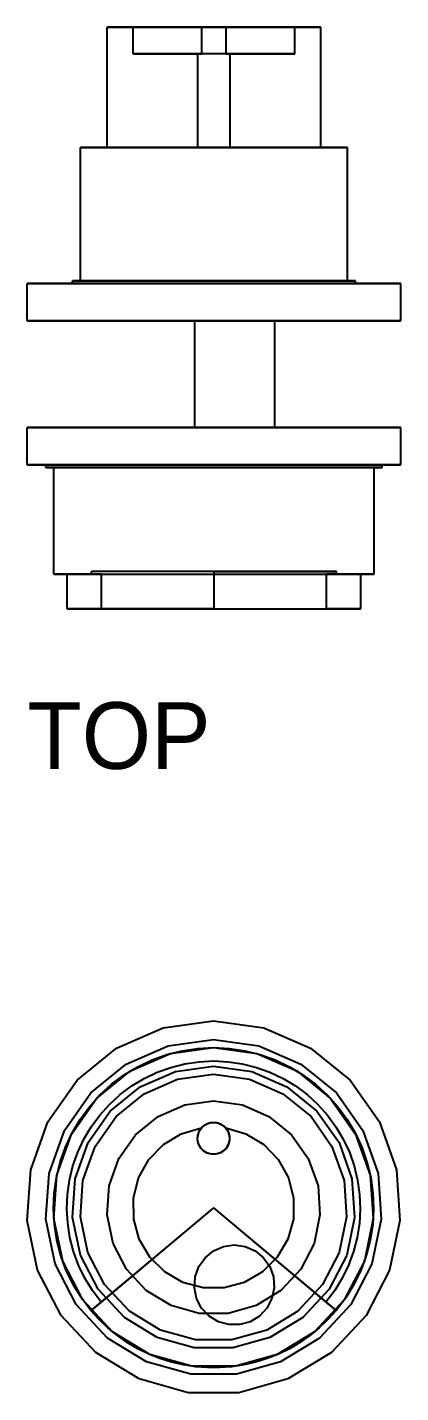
# Model space of a CAD drawing. Header units: millimetres. Extents: x 0 to 281, y -45 to 51.
# Drawn here: x 0 to 14, y 0 to 51.2 of the extents above; entities that cross this region are included whole.
import ezdxf

# ---------------------------------------------------------------- set-up
doc = ezdxf.new("R2010")
doc.units = ezdxf.units.MM
for name, color, linetype in [('FRONT_HIDDEN', 8, 'CONTINUOUS'), ('FRONT_VISIBLE', 7, 'Continuous'), ('TOP_HIDDEN', 8, 'CONTINUOUS'), ('TOP_VISIBLE', 7, 'Continuous')]:
    doc.layers.add(name, color=color, linetype=linetype)

msp = doc.modelspace()

# ---------------------------------------------------------------- linework, layer by layer
at = {"layer": 'FRONT_HIDDEN'}
for points in [[(6.984, 13.935), (8.872, 13.675), (10.621, 12.916), (12.1, 11.713), (13.199, 10.155), (13.837, 8.359), (13.967, 6.457), (13.58, 4.591), (12.702, 2.898), (11.401, 1.505), (9.772, 0.514), (7.937, 0), (6.031, 0), (4.195, 0.514), (2.566, 1.505), (1.265, 2.898), (0.388, 4.591), (0, 6.457), (0.13, 8.359), (0.768, 10.155), (1.868, 11.713), (3.347, 12.916), (5.095, 13.675), (6.984, 13.935)], [(6.984, 13.935), (8.872, 13.675), (10.621, 12.916), (12.1, 11.713), (13.199, 10.155), (13.837, 8.359), (13.967, 6.457), (13.58, 4.591), (12.702, 2.898), (11.401, 1.505), (9.772, 0.514), (7.937, 0), (6.031, 0), (4.195, 0.514), (2.566, 1.505), (1.265, 2.898), (0.388, 4.591), (0, 6.457), (0.13, 8.359), (0.768, 10.155), (1.868, 11.713), (3.347, 12.916), (5.095, 13.675), (6.984, 13.935)], [(6.984, 13.935), (8.872, 13.675), (10.621, 12.916), (12.1, 11.713), (13.199, 10.155), (13.837, 8.359), (13.967, 6.457), (13.58, 4.591), (12.702, 2.898), (11.401, 1.505), (9.772, 0.514), (7.937, 0), (6.031, 0), (4.195, 0.514), (2.566, 1.505), (1.265, 2.898), (0.388, 4.591), (0, 6.457), (0.13, 8.359), (0.768, 10.155), (1.868, 11.713), (3.347, 12.916), (5.095, 13.675), (6.984, 13.935)], [(6.984, 13.235), (8.683, 13.001), (10.257, 12.318), (11.588, 11.235), (12.577, 9.833), (13.152, 8.217), (13.269, 6.505), (12.92, 4.825), (12.131, 3.302), (10.96, 2.048), (9.494, 1.156), (7.842, 0.693), (6.126, 0.693), (4.474, 1.156), (3.008, 2.048), (1.837, 3.302), (1.047, 4.825), (0.698, 6.505), (0.815, 8.217), (1.39, 9.833), (2.379, 11.235), (3.71, 12.318), (5.284, 13.001), (6.984, 13.235)], [(6.984, 12.935), (8.602, 12.712), (10.101, 12.061), (11.369, 11.03), (12.311, 9.695), (12.858, 8.156), (12.97, 6.525), (12.637, 4.926), (11.886, 3.475), (10.77, 2.281), (9.374, 1.432), (7.801, 0.991), (6.167, 0.991), (4.593, 1.432), (3.197, 2.281), (2.082, 3.475), (1.33, 4.926), (0.998, 6.525), (1.109, 8.156), (1.656, 9.695), (2.599, 11.03), (3.866, 12.061), (5.365, 12.712), (6.984, 12.935)], [(2.77, 3.399), (2.443, 3.832), (2.159, 4.294), (1.923, 4.782), (1.735, 5.291), (1.599, 5.816), (1.515, 6.352), (1.484, 6.893), (1.506, 7.435), (1.582, 7.972), (1.711, 8.499), (1.89, 9.011), (2.12, 9.502), (2.396, 9.969), (2.717, 10.406), (3.08, 10.809), (3.48, 11.175), (3.915, 11.499), (4.38, 11.779), (4.869, 12.012), (5.38, 12.196), (5.906, 12.328), (6.442, 12.408), (6.984, 12.435)], [(6.984, 12.435), (7.525, 12.408), (8.062, 12.328), (8.588, 12.196), (9.098, 12.012), (9.588, 11.779), (10.052, 11.499), (10.487, 11.175), (10.887, 10.809), (11.25, 10.406), (11.571, 9.969), (11.848, 9.502), (12.077, 9.011), (12.257, 8.499), (12.385, 7.972), (12.461, 7.435), (12.484, 6.893), (12.453, 6.352), (12.369, 5.816), (12.232, 5.291), (12.045, 4.782), (11.808, 4.294), (11.525, 3.832), (11.197, 3.399)], [(6.984, 12.235), (8.414, 12.038), (9.737, 11.463), (10.857, 10.552), (11.689, 9.373), (12.173, 8.013), (12.271, 6.573), (11.978, 5.16), (11.314, 3.878), (10.328, 2.824), (9.095, 2.074), (7.705, 1.684), (6.262, 1.684), (4.872, 2.074), (3.639, 2.824), (2.654, 3.878), (1.99, 5.16), (1.696, 6.573), (1.795, 8.013), (2.278, 9.373), (3.11, 10.552), (4.23, 11.463), (5.554, 12.038), (6.984, 12.235)], [(6.984, 12.235), (8.414, 12.038), (9.737, 11.463), (10.857, 10.552), (11.689, 9.373), (12.173, 8.013), (12.271, 6.573), (11.978, 5.16), (11.314, 3.878), (10.328, 2.824), (9.095, 2.074), (7.705, 1.684), (6.262, 1.684), (4.872, 2.074), (3.639, 2.824), (2.654, 3.878), (1.99, 5.16), (1.696, 6.573), (1.795, 8.013), (2.278, 9.373), (3.11, 10.552), (4.23, 11.463), (5.554, 12.038), (6.984, 12.235)], [(6.984, 11.935), (8.333, 11.749), (9.582, 11.207), (10.638, 10.348), (11.423, 9.235), (11.879, 7.952), (11.972, 6.594), (11.695, 5.26), (11.069, 4.051), (10.139, 3.056), (8.976, 2.349), (7.665, 1.981), (6.303, 1.981), (4.992, 2.349), (3.828, 3.056), (2.899, 4.051), (2.272, 5.26), (1.995, 6.594), (2.088, 7.952), (2.544, 9.235), (3.33, 10.348), (4.386, 11.207), (5.635, 11.749), (6.984, 11.935)], [(6.984, 11.935), (8.333, 11.749), (9.582, 11.207), (10.638, 10.348), (11.423, 9.235), (11.879, 7.952), (11.972, 6.594), (11.695, 5.26), (11.069, 4.051), (10.139, 3.056), (8.976, 2.349), (7.665, 1.981), (6.303, 1.981), (4.992, 2.349), (3.828, 3.056), (2.899, 4.051), (2.272, 5.26), (1.995, 6.594), (2.088, 7.952), (2.544, 9.235), (3.33, 10.348), (4.386, 11.207), (5.635, 11.749), (6.984, 11.935)], [(6.984, 10.935), (8.063, 10.786), (9.062, 10.352), (9.907, 9.665), (10.535, 8.775), (10.9, 7.749), (10.974, 6.662), (10.753, 5.595), (10.252, 4.628), (9.508, 3.832), (8.577, 3.266), (7.528, 2.972), (6.439, 2.972), (5.39, 3.266), (4.459, 3.832), (3.716, 4.628), (3.215, 5.595), (2.993, 6.662), (3.067, 7.749), (3.432, 8.775), (4.06, 9.665), (4.905, 10.352), (5.904, 10.786), (6.984, 10.935)], [(6.984, 10.935), (8.063, 10.786), (9.062, 10.352), (9.907, 9.665), (10.535, 8.775), (10.9, 7.749), (10.974, 6.662), (10.753, 5.595), (10.252, 4.628), (9.508, 3.832), (8.577, 3.266), (7.528, 2.972), (6.439, 2.972), (5.39, 3.266), (4.459, 3.832), (3.716, 4.628), (3.215, 5.595), (2.993, 6.662), (3.067, 7.749), (3.432, 8.775), (4.06, 9.665), (4.905, 10.352), (5.904, 10.786), (6.984, 10.935)], [(7.439, 9.925), (8.193, 9.708), (8.865, 9.304), (9.411, 8.74), (9.793, 8.055), (9.987, 7.295), (9.979, 6.511), (9.769, 5.755), (9.372, 5.079), (8.815, 4.527), (8.134, 4.137), (7.376, 3.935), (6.591, 3.935), (5.833, 4.137), (5.153, 4.527), (4.595, 5.079), (4.198, 5.755), (3.989, 6.511), (3.98, 7.295), (4.174, 8.055), (4.556, 8.74), (5.102, 9.304), (5.775, 9.708), (6.528, 9.925)], [(7.439, 9.925), (8.193, 9.708), (8.865, 9.304), (9.411, 8.74), (9.793, 8.055), (9.987, 7.295), (9.979, 6.511), (9.769, 5.755), (9.372, 5.079), (8.815, 4.527), (8.134, 4.137), (7.376, 3.935), (6.591, 3.935), (5.833, 4.137), (5.153, 4.527), (4.595, 5.079), (4.198, 5.755), (3.989, 6.511), (3.98, 7.295), (4.174, 8.055), (4.556, 8.74), (5.102, 9.304), (5.775, 9.708), (6.528, 9.925)], [(6.984, 10.135), (7.146, 10.113), (7.295, 10.047), (7.422, 9.944), (7.516, 9.811), (7.571, 9.657), (7.582, 9.494), (7.549, 9.334), (7.474, 9.189), (7.362, 9.069), (7.223, 8.984), (7.065, 8.94), (6.902, 8.94), (6.745, 8.984), (6.605, 9.069), (6.493, 9.189), (6.418, 9.334), (6.385, 9.494), (6.396, 9.657), (6.451, 9.811), (6.545, 9.944), (6.672, 10.047), (6.822, 10.113), (6.984, 10.135)], [(7.439, 9.925), (7.507, 9.828), (7.555, 9.719), (7.58, 9.603), (7.582, 9.484), (7.56, 9.368), (7.516, 9.257), (7.451, 9.158), (7.367, 9.073), (7.269, 9.007), (7.159, 8.961), (7.043, 8.938), (6.924, 8.938), (6.808, 8.961), (6.698, 9.007), (6.6, 9.073), (6.517, 9.158), (6.452, 9.257), (6.407, 9.368), (6.386, 9.484), (6.388, 9.603), (6.413, 9.719), (6.46, 9.828), (6.528, 9.925)], [(6.528, 9.925), (6.543, 9.942), (6.559, 9.958), (6.575, 9.974), (6.592, 9.989), (6.609, 10.003), (6.627, 10.017), (6.645, 10.03), (6.664, 10.042), (6.683, 10.054), (6.703, 10.065), (6.723, 10.075), (6.743, 10.085), (6.764, 10.093), (6.785, 10.101), (6.806, 10.108), (6.828, 10.114), (6.85, 10.12), (6.872, 10.124), (6.894, 10.128), (6.916, 10.131), (6.939, 10.133), (6.961, 10.134), (6.984, 10.135)], [(6.984, 10.135), (7.006, 10.134), (7.029, 10.133), (7.051, 10.131), (7.073, 10.128), (7.095, 10.124), (7.117, 10.12), (7.139, 10.114), (7.161, 10.108), (7.182, 10.101), (7.203, 10.093), (7.224, 10.085), (7.245, 10.075), (7.265, 10.065), (7.284, 10.054), (7.304, 10.042), (7.322, 10.03), (7.341, 10.017), (7.358, 10.003), (7.376, 9.989), (7.393, 9.974), (7.409, 9.958), (7.424, 9.942), (7.439, 9.925)], [(6.984, 6.935), (2.387, 3.078)], [(6.984, 6.935), (11.58, 3.078)], [(7.76, 5.537), (8.165, 5.481), (8.54, 5.319), (8.856, 5.061), (9.092, 4.727), (9.229, 4.342), (9.257, 3.935), (9.174, 3.535), (8.986, 3.172), (8.707, 2.873), (8.358, 2.661), (7.964, 2.551), (7.556, 2.551), (7.163, 2.661), (6.814, 2.873), (6.535, 3.172), (6.347, 3.535), (6.264, 3.935), (6.292, 4.342), (6.428, 4.727), (6.664, 5.061), (6.981, 5.319), (7.355, 5.481), (7.76, 5.537)], [(7.76, 5.537), (8.165, 5.481), (8.54, 5.319), (8.856, 5.061), (9.092, 4.727), (9.229, 4.342), (9.257, 3.935), (9.174, 3.535), (8.986, 3.172), (8.707, 2.873), (8.358, 2.661), (7.964, 2.551), (7.556, 2.551), (7.163, 2.661), (6.814, 2.873), (6.535, 3.172), (6.347, 3.535), (6.264, 3.935), (6.292, 4.342), (6.428, 4.727), (6.664, 5.061), (6.981, 5.319), (7.355, 5.481), (7.76, 5.537)]]:
    msp.add_lwpolyline(points, dxfattribs=at)
at = {"layer": 'FRONT_VISIBLE'}
for points in [[(6.984, 13.935), (8.872, 13.675), (10.621, 12.916), (12.1, 11.713), (13.199, 10.155), (13.837, 8.359), (13.967, 6.457), (13.58, 4.591), (12.702, 2.898), (11.401, 1.505), (9.772, 0.514), (7.937, 0), (6.031, 0), (4.195, 0.514), (2.566, 1.505), (1.265, 2.898), (0.388, 4.591), (0, 6.457), (0.13, 8.359), (0.768, 10.155), (1.868, 11.713), (3.347, 12.916), (5.095, 13.675), (6.984, 13.935)], [(6.984, 13.235), (8.683, 13.001), (10.257, 12.318), (11.588, 11.235), (12.577, 9.833), (13.152, 8.217), (13.269, 6.505), (12.92, 4.825), (12.131, 3.302), (10.96, 2.048), (9.494, 1.156), (7.842, 0.693), (6.126, 0.693), (4.474, 1.156), (3.008, 2.048), (1.837, 3.302), (1.047, 4.825), (0.698, 6.505), (0.815, 8.217), (1.39, 9.833), (2.379, 11.235), (3.71, 12.318), (5.284, 13.001), (6.984, 13.235)], [(2.387, 3.078), (2.03, 3.55), (1.721, 4.054), (1.462, 4.586), (1.258, 5.141), (1.109, 5.714), (1.018, 6.299), (0.984, 6.889), (1.009, 7.48), (1.091, 8.066), (1.231, 8.641), (1.427, 9.199), (1.677, 9.736), (1.979, 10.245), (2.329, 10.721), (2.725, 11.161), (3.162, 11.56), (3.636, 11.914), (4.143, 12.22), (4.677, 12.474), (5.234, 12.674), (5.808, 12.818), (6.393, 12.906), (6.984, 12.935)], [(6.984, 12.935), (7.575, 12.906), (8.16, 12.818), (8.734, 12.674), (9.29, 12.474), (9.825, 12.22), (10.331, 11.914), (10.805, 11.56), (11.242, 11.161), (11.638, 10.721), (11.988, 10.245), (12.29, 9.736), (12.54, 9.199), (12.736, 8.641), (12.876, 8.066), (12.959, 7.48), (12.984, 6.889), (12.95, 6.299), (12.858, 5.714), (12.709, 5.141), (12.505, 4.586), (12.247, 4.054), (11.937, 3.55), (11.58, 3.078)], [(2.77, 3.399), (2.443, 3.832), (2.159, 4.294), (1.923, 4.782), (1.735, 5.291), (1.599, 5.816), (1.515, 6.352), (1.484, 6.893), (1.506, 7.435), (1.582, 7.972), (1.711, 8.499), (1.89, 9.011), (2.12, 9.502), (2.396, 9.969), (2.717, 10.406), (3.08, 10.809), (3.48, 11.175), (3.915, 11.499), (4.38, 11.779), (4.869, 12.012), (5.38, 12.196), (5.906, 12.328), (6.442, 12.408), (6.984, 12.435)], [(6.984, 12.435), (7.525, 12.408), (8.062, 12.328), (8.588, 12.196), (9.098, 12.012), (9.588, 11.779), (10.052, 11.499), (10.487, 11.175), (10.887, 10.809), (11.25, 10.406), (11.571, 9.969), (11.848, 9.502), (12.077, 9.011), (12.257, 8.499), (12.385, 7.972), (12.461, 7.435), (12.484, 6.893), (12.453, 6.352), (12.369, 5.816), (12.232, 5.291), (12.045, 4.782), (11.808, 4.294), (11.525, 3.832), (11.197, 3.399)], [(6.984, 6.935), (2.77, 3.399)], [(6.984, 6.935), (11.197, 3.399)], [(2.77, 3.399), (2.387, 3.078)], [(11.58, 3.078), (11.274, 2.741), (10.944, 2.428), (10.591, 2.14), (10.217, 1.881), (9.825, 1.65), (9.416, 1.45), (8.993, 1.281), (8.559, 1.145), (8.115, 1.042), (7.665, 0.974), (7.211, 0.939), (6.756, 0.939), (6.302, 0.974), (5.852, 1.042), (5.409, 1.145), (4.974, 1.281), (4.552, 1.45), (4.143, 1.65), (3.75, 1.881), (3.376, 2.14), (3.023, 2.428), (2.693, 2.741), (2.387, 3.078)], [(11.197, 3.399), (11.58, 3.078)]]:
    msp.add_lwpolyline(points, dxfattribs=at)
at = {"layer": 'TOP_HIDDEN'}
for points in [[(11, 51.185), (10.652, 51.185), (10.304, 51.185), (9.957, 51.185), (9.609, 51.185), (9.261, 51.185), (8.913, 51.185), (8.565, 51.185), (8.217, 51.185), (7.87, 51.185), (7.522, 51.185), (7.174, 51.185), (6.826, 51.185), (6.478, 51.185), (6.13, 51.185), (5.783, 51.185), (5.435, 51.185), (5.087, 51.185), (4.739, 51.185), (4.391, 51.185), (4.043, 51.185), (3.696, 51.185), (3.348, 51.185), (3, 51.185)], [(10.025, 51.185), (9.762, 51.185), (9.499, 51.185), (9.236, 51.185), (8.973, 51.185), (8.71, 51.185), (8.447, 51.185), (8.184, 51.185), (7.921, 51.185), (7.658, 51.185), (7.395, 51.185), (7.132, 51.185), (6.868, 51.185), (6.605, 51.185), (6.342, 51.185), (6.079, 51.185), (5.816, 51.185), (5.553, 51.185), (5.29, 51.185), (5.027, 51.185), (4.764, 51.185), (4.501, 51.185), (4.238, 51.185), (3.975, 51.185)], [(3.975, 51.185), (4.087, 51.185), (4.198, 51.185), (4.31, 51.185), (4.422, 51.185), (4.534, 51.185), (4.645, 51.185), (4.757, 51.185), (4.869, 51.185), (4.98, 51.185), (5.092, 51.185), (5.204, 51.185), (5.316, 51.185), (5.427, 51.185), (5.539, 51.185), (5.651, 51.185), (5.762, 51.185), (5.874, 51.185), (5.986, 51.185), (6.098, 51.185), (6.209, 51.185), (6.321, 51.185), (6.433, 51.185), (6.544, 51.185)], [(3.975, 50.185), (3.975, 51.185)], [(6.544, 51.185), (6.564, 51.185), (6.584, 51.185), (6.604, 51.185), (6.624, 51.185), (6.643, 51.185), (6.663, 51.185), (6.683, 51.185), (6.703, 51.185), (6.723, 51.185), (6.743, 51.185), (6.762, 51.185), (6.782, 51.185), (6.802, 51.185), (6.822, 51.185), (6.842, 51.185), (6.861, 51.185), (6.881, 51.185), (6.901, 51.185), (6.921, 51.185), (6.941, 51.185), (6.96, 51.185), (6.98, 51.185), (7, 51.185)], [(6.544, 50.185), (6.544, 51.185)], [(7, 51.185), (7.02, 51.185), (7.04, 51.185), (7.059, 51.185), (7.079, 51.185), (7.099, 51.185), (7.119, 51.185), (7.139, 51.185), (7.158, 51.185), (7.178, 51.185), (7.198, 51.185), (7.218, 51.185), (7.238, 51.185), (7.257, 51.185), (7.277, 51.185), (7.297, 51.185), (7.317, 51.185), (7.337, 51.185), (7.357, 51.185), (7.376, 51.185), (7.396, 51.185), (7.416, 51.185), (7.436, 51.185), (7.456, 51.185)], [(7.456, 51.185), (7.567, 51.185), (7.679, 51.185), (7.791, 51.185), (7.902, 51.185), (8.014, 51.185), (8.126, 51.185), (8.238, 51.185), (8.349, 51.185), (8.461, 51.185), (8.573, 51.185), (8.684, 51.185), (8.796, 51.185), (8.908, 51.185), (9.02, 51.185), (9.131, 51.185), (9.243, 51.185), (9.355, 51.185), (9.466, 51.185), (9.578, 51.185), (9.69, 51.185), (9.802, 51.185), (9.913, 51.185), (10.025, 51.185)], [(7.456, 50.185), (7.456, 51.185)], [(10.025, 50.185), (10.025, 51.185)], [(10.025, 50.185), (9.762, 50.185), (9.499, 50.185), (9.236, 50.185), (8.973, 50.185), (8.71, 50.185), (8.447, 50.185), (8.184, 50.185), (7.921, 50.185), (7.658, 50.185), (7.395, 50.185), (7.132, 50.185), (6.868, 50.185), (6.605, 50.185), (6.342, 50.185), (6.079, 50.185), (5.816, 50.185), (5.553, 50.185), (5.29, 50.185), (5.027, 50.185), (4.764, 50.185), (4.501, 50.185), (4.238, 50.185), (3.975, 50.185)], [(3.975, 50.185), (4.087, 50.185), (4.198, 50.185), (4.31, 50.185), (4.422, 50.185), (4.534, 50.185), (4.645, 50.185), (4.757, 50.185), (4.869, 50.185), (4.98, 50.185), (5.092, 50.185), (5.204, 50.185), (5.316, 50.185), (5.427, 50.185), (5.539, 50.185), (5.651, 50.185), (5.762, 50.185), (5.874, 50.185), (5.986, 50.185), (6.098, 50.185), (6.209, 50.185), (6.321, 50.185), (6.433, 50.185), (6.544, 50.185)], [(7.6, 50.185), (7.548, 50.185), (7.496, 50.185), (7.443, 50.185), (7.391, 50.185), (7.339, 50.185), (7.287, 50.185), (7.235, 50.185), (7.183, 50.185), (7.13, 50.185), (7.078, 50.185), (7.026, 50.185), (6.974, 50.185), (6.922, 50.185), (6.87, 50.185), (6.817, 50.185), (6.765, 50.185), (6.713, 50.185), (6.661, 50.185), (6.609, 50.185), (6.557, 50.185), (6.504, 50.185), (6.452, 50.185), (6.4, 50.185)], [(6.4, 50.185), (6.406, 50.185), (6.413, 50.185), (6.419, 50.185), (6.425, 50.185), (6.431, 50.185), (6.438, 50.185), (6.444, 50.185), (6.45, 50.185), (6.457, 50.185), (6.463, 50.185), (6.469, 50.185), (6.475, 50.185), (6.482, 50.185), (6.488, 50.185), (6.494, 50.185), (6.501, 50.185), (6.507, 50.185), (6.513, 50.185), (6.519, 50.185), (6.526, 50.185), (6.532, 50.185), (6.538, 50.185), (6.544, 50.185)], [(6.4, 46.685), (6.4, 50.185)], [(7.456, 50.185), (7.462, 50.185), (7.468, 50.185), (7.474, 50.185), (7.481, 50.185), (7.487, 50.185), (7.493, 50.185), (7.499, 50.185), (7.506, 50.185), (7.512, 50.185), (7.518, 50.185), (7.525, 50.185), (7.531, 50.185), (7.537, 50.185), (7.543, 50.185), (7.55, 50.185), (7.556, 50.185), (7.562, 50.185), (7.569, 50.185), (7.575, 50.185), (7.581, 50.185), (7.587, 50.185), (7.594, 50.185), (7.6, 50.185)], [(7.456, 50.185), (7.567, 50.185), (7.679, 50.185), (7.791, 50.185), (7.902, 50.185), (8.014, 50.185), (8.126, 50.185), (8.238, 50.185), (8.349, 50.185), (8.461, 50.185), (8.573, 50.185), (8.684, 50.185), (8.796, 50.185), (8.908, 50.185), (9.02, 50.185), (9.131, 50.185), (9.243, 50.185), (9.355, 50.185), (9.466, 50.185), (9.578, 50.185), (9.69, 50.185), (9.802, 50.185), (9.913, 50.185), (10.025, 50.185)], [(7.6, 46.685), (7.6, 50.185)], [(12, 46.685), (11.565, 46.685), (11.13, 46.685), (10.696, 46.685), (10.261, 46.685), (9.826, 46.685), (9.391, 46.685), (8.957, 46.685), (8.522, 46.685), (8.087, 46.685), (7.652, 46.685), (7.217, 46.685), (6.783, 46.685), (6.348, 46.685), (5.913, 46.685), (5.478, 46.685), (5.043, 46.685), (4.609, 46.685), (4.174, 46.685), (3.739, 46.685), (3.304, 46.685), (2.87, 46.685), (2.435, 46.685), (2, 46.685)], [(11, 46.685), (10.652, 46.685), (10.304, 46.685), (9.957, 46.685), (9.609, 46.685), (9.261, 46.685), (8.913, 46.685), (8.565, 46.685), (8.217, 46.685), (7.87, 46.685), (7.522, 46.685), (7.174, 46.685), (6.826, 46.685), (6.478, 46.685), (6.13, 46.685), (5.783, 46.685), (5.435, 46.685), (5.087, 46.685), (4.739, 46.685), (4.391, 46.685), (4.043, 46.685), (3.696, 46.685), (3.348, 46.685), (3, 46.685)], [(3, 46.685), (3.174, 46.685), (3.348, 46.685), (3.522, 46.685), (3.696, 46.685), (3.87, 46.685), (4.043, 46.685), (4.217, 46.685), (4.391, 46.685), (4.565, 46.685), (4.739, 46.685), (4.913, 46.685), (5.087, 46.685), (5.261, 46.685), (5.435, 46.685), (5.609, 46.685), (5.783, 46.685), (5.957, 46.685), (6.13, 46.685), (6.304, 46.685), (6.478, 46.685), (6.652, 46.685), (6.826, 46.685), (7, 46.685)], [(7.6, 46.685), (7.548, 46.685), (7.496, 46.685), (7.443, 46.685), (7.391, 46.685), (7.339, 46.685), (7.287, 46.685), (7.235, 46.685), (7.183, 46.685), (7.13, 46.685), (7.078, 46.685), (7.026, 46.685), (6.974, 46.685), (6.922, 46.685), (6.87, 46.685), (6.817, 46.685), (6.765, 46.685), (6.713, 46.685), (6.661, 46.685), (6.609, 46.685), (6.557, 46.685), (6.504, 46.685), (6.452, 46.685), (6.4, 46.685)], [(6.4, 46.685), (6.426, 46.685), (6.452, 46.685), (6.478, 46.685), (6.504, 46.685), (6.53, 46.685), (6.557, 46.685), (6.583, 46.685), (6.609, 46.685), (6.635, 46.685), (6.661, 46.685), (6.687, 46.685), (6.713, 46.685), (6.739, 46.685), (6.765, 46.685), (6.791, 46.685), (6.817, 46.685), (6.843, 46.685), (6.87, 46.685), (6.896, 46.685), (6.922, 46.685), (6.948, 46.685), (6.974, 46.685), (7, 46.685)], [(7, 46.685), (7.174, 46.685), (7.348, 46.685), (7.522, 46.685), (7.696, 46.685), (7.87, 46.685), (8.043, 46.685), (8.217, 46.685), (8.391, 46.685), (8.565, 46.685), (8.739, 46.685), (8.913, 46.685), (9.087, 46.685), (9.261, 46.685), (9.435, 46.685), (9.609, 46.685), (9.783, 46.685), (9.957, 46.685), (10.13, 46.685), (10.304, 46.685), (10.478, 46.685), (10.652, 46.685), (10.826, 46.685), (11, 46.685)], [(7, 46.685), (7.026, 46.685), (7.052, 46.685), (7.078, 46.685), (7.104, 46.685), (7.13, 46.685), (7.157, 46.685), (7.183, 46.685), (7.209, 46.685), (7.235, 46.685), (7.261, 46.685), (7.287, 46.685), (7.313, 46.685), (7.339, 46.685), (7.365, 46.685), (7.391, 46.685), (7.417, 46.685), (7.443, 46.685), (7.47, 46.685), (7.496, 46.685), (7.522, 46.685), (7.548, 46.685), (7.574, 46.685), (7.6, 46.685)], [(14, 41.585), (13.391, 41.585), (12.783, 41.585), (12.174, 41.585), (11.565, 41.585), (10.957, 41.585), (10.348, 41.585), (9.739, 41.585), (9.13, 41.585), (8.522, 41.585), (7.913, 41.585), (7.304, 41.585), (6.696, 41.585), (6.087, 41.585), (5.478, 41.585), (4.87, 41.585), (4.261, 41.585), (3.652, 41.585), (3.043, 41.585), (2.435, 41.585), (1.826, 41.585), (1.217, 41.585), (0.609, 41.585), (0, 41.585)], [(12.3, 41.685), (11.839, 41.685), (11.378, 41.685), (10.917, 41.685), (10.457, 41.685), (9.996, 41.685), (9.535, 41.685), (9.074, 41.685), (8.613, 41.685), (8.152, 41.685), (7.691, 41.685), (7.23, 41.685), (6.77, 41.685), (6.309, 41.685), (5.848, 41.685), (5.387, 41.685), (4.926, 41.685), (4.465, 41.685), (4.004, 41.685), (3.543, 41.685), (3.083, 41.685), (2.622, 41.685), (2.161, 41.685), (1.7, 41.685)], [(12.3, 41.585), (11.839, 41.585), (11.378, 41.585), (10.917, 41.585), (10.457, 41.585), (9.996, 41.585), (9.535, 41.585), (9.074, 41.585), (8.613, 41.585), (8.152, 41.585), (7.691, 41.585), (7.23, 41.585), (6.77, 41.585), (6.309, 41.585), (5.848, 41.585), (5.387, 41.585), (4.926, 41.585), (4.465, 41.585), (4.004, 41.585), (3.543, 41.585), (3.083, 41.585), (2.622, 41.585), (2.161, 41.585), (1.7, 41.585)], [(1.7, 41.585), (1.93, 41.585), (2.161, 41.585), (2.391, 41.585), (2.622, 41.585), (2.852, 41.585), (3.083, 41.585), (3.313, 41.585), (3.543, 41.585), (3.774, 41.585), (4.004, 41.585), (4.235, 41.585), (4.465, 41.585), (4.696, 41.585), (4.926, 41.585), (5.157, 41.585), (5.387, 41.585), (5.617, 41.585), (5.848, 41.585), (6.078, 41.585), (6.309, 41.585), (6.539, 41.585), (6.77, 41.585), (7, 41.585)], [(12, 41.685), (11.565, 41.685), (11.13, 41.685), (10.696, 41.685), (10.261, 41.685), (9.826, 41.685), (9.391, 41.685), (8.957, 41.685), (8.522, 41.685), (8.087, 41.685), (7.652, 41.685), (7.217, 41.685), (6.783, 41.685), (6.348, 41.685), (5.913, 41.685), (5.478, 41.685), (5.043, 41.685), (4.609, 41.685), (4.174, 41.685), (3.739, 41.685), (3.304, 41.685), (2.87, 41.685), (2.435, 41.685), (2, 41.685)], [(2, 41.685), (2.217, 41.685), (2.435, 41.685), (2.652, 41.685), (2.87, 41.685), (3.087, 41.685), (3.304, 41.685), (3.522, 41.685), (3.739, 41.685), (3.957, 41.685), (4.174, 41.685), (4.391, 41.685), (4.609, 41.685), (4.826, 41.685), (5.043, 41.685), (5.261, 41.685), (5.478, 41.685), (5.696, 41.685), (5.913, 41.685), (6.13, 41.685), (6.348, 41.685), (6.565, 41.685), (6.783, 41.685), (7, 41.685)], [(7, 41.685), (7.217, 41.685), (7.435, 41.685), (7.652, 41.685), (7.87, 41.685), (8.087, 41.685), (8.304, 41.685), (8.522, 41.685), (8.739, 41.685), (8.957, 41.685), (9.174, 41.685), (9.391, 41.685), (9.609, 41.685), (9.826, 41.685), (10.043, 41.685), (10.261, 41.685), (10.478, 41.685), (10.696, 41.685), (10.913, 41.685), (11.13, 41.685), (11.348, 41.685), (11.565, 41.685), (11.783, 41.685), (12, 41.685)], [(7, 41.585), (7.23, 41.585), (7.461, 41.585), (7.691, 41.585), (7.922, 41.585), (8.152, 41.585), (8.383, 41.585), (8.613, 41.585), (8.843, 41.585), (9.074, 41.585), (9.304, 41.585), (9.535, 41.585), (9.765, 41.585), (9.996, 41.585), (10.226, 41.585), (10.457, 41.585), (10.687, 41.585), (10.917, 41.585), (11.148, 41.585), (11.378, 41.585), (11.609, 41.585), (11.839, 41.585), (12.07, 41.585), (12.3, 41.585)], [(14, 40.185), (13.391, 40.185), (12.783, 40.185), (12.174, 40.185), (11.565, 40.185), (10.957, 40.185), (10.348, 40.185), (9.739, 40.185), (9.13, 40.185), (8.522, 40.185), (7.913, 40.185), (7.304, 40.185), (6.696, 40.185), (6.087, 40.185), (5.478, 40.185), (4.87, 40.185), (4.261, 40.185), (3.652, 40.185), (3.043, 40.185), (2.435, 40.185), (1.826, 40.185), (1.217, 40.185), (0.609, 40.185), (0, 40.185)], [(9.276, 40.185), (9.146, 40.185), (9.016, 40.185), (8.885, 40.185), (8.755, 40.185), (8.624, 40.185), (8.494, 40.185), (8.363, 40.185), (8.233, 40.185), (8.103, 40.185), (7.972, 40.185), (7.842, 40.185), (7.711, 40.185), (7.581, 40.185), (7.45, 40.185), (7.32, 40.185), (7.19, 40.185), (7.059, 40.185), (6.929, 40.185), (6.798, 40.185), (6.668, 40.185), (6.537, 40.185), (6.407, 40.185), (6.276, 40.185)], [(6.276, 40.185), (6.342, 40.185), (6.407, 40.185), (6.472, 40.185), (6.537, 40.185), (6.603, 40.185), (6.668, 40.185), (6.733, 40.185), (6.798, 40.185), (6.863, 40.185), (6.929, 40.185), (6.994, 40.185), (7.059, 40.185), (7.124, 40.185), (7.19, 40.185), (7.255, 40.185), (7.32, 40.185), (7.385, 40.185), (7.45, 40.185), (7.516, 40.185), (7.581, 40.185), (7.646, 40.185), (7.711, 40.185), (7.776, 40.185)], [(7.776, 40.185), (7.842, 40.185), (7.907, 40.185), (7.972, 40.185), (8.037, 40.185), (8.103, 40.185), (8.168, 40.185), (8.233, 40.185), (8.298, 40.185), (8.363, 40.185), (8.429, 40.185), (8.494, 40.185), (8.559, 40.185), (8.624, 40.185), (8.69, 40.185), (8.755, 40.185), (8.82, 40.185), (8.885, 40.185), (8.95, 40.185), (9.016, 40.185), (9.081, 40.185), (9.146, 40.185), (9.211, 40.185), (9.276, 40.185)], [(14, 36.185), (13.391, 36.185), (12.783, 36.185), (12.174, 36.185), (11.565, 36.185), (10.957, 36.185), (10.348, 36.185), (9.739, 36.185), (9.13, 36.185), (8.522, 36.185), (7.913, 36.185), (7.304, 36.185), (6.696, 36.185), (6.087, 36.185), (5.478, 36.185), (4.87, 36.185), (4.261, 36.185), (3.652, 36.185), (3.043, 36.185), (2.435, 36.185), (1.826, 36.185), (1.217, 36.185), (0.609, 36.185), (0, 36.185)], [(9.276, 36.185), (9.146, 36.185), (9.016, 36.185), (8.885, 36.185), (8.755, 36.185), (8.624, 36.185), (8.494, 36.185), (8.363, 36.185), (8.233, 36.185), (8.103, 36.185), (7.972, 36.185), (7.842, 36.185), (7.711, 36.185), (7.581, 36.185), (7.45, 36.185), (7.32, 36.185), (7.19, 36.185), (7.059, 36.185), (6.929, 36.185), (6.798, 36.185), (6.668, 36.185), (6.537, 36.185), (6.407, 36.185), (6.276, 36.185)], [(6.276, 36.185), (6.342, 36.185), (6.407, 36.185), (6.472, 36.185), (6.537, 36.185), (6.603, 36.185), (6.668, 36.185), (6.733, 36.185), (6.798, 36.185), (6.863, 36.185), (6.929, 36.185), (6.994, 36.185), (7.059, 36.185), (7.124, 36.185), (7.19, 36.185), (7.255, 36.185), (7.32, 36.185), (7.385, 36.185), (7.45, 36.185), (7.516, 36.185), (7.581, 36.185), (7.646, 36.185), (7.711, 36.185), (7.776, 36.185)], [(7.776, 36.185), (7.842, 36.185), (7.907, 36.185), (7.972, 36.185), (8.037, 36.185), (8.103, 36.185), (8.168, 36.185), (8.233, 36.185), (8.298, 36.185), (8.363, 36.185), (8.429, 36.185), (8.494, 36.185), (8.559, 36.185), (8.624, 36.185), (8.69, 36.185), (8.755, 36.185), (8.82, 36.185), (8.885, 36.185), (8.95, 36.185), (9.016, 36.185), (9.081, 36.185), (9.146, 36.185), (9.211, 36.185), (9.276, 36.185)], [(14, 34.785), (13.391, 34.785), (12.783, 34.785), (12.174, 34.785), (11.565, 34.785), (10.957, 34.785), (10.348, 34.785), (9.739, 34.785), (9.13, 34.785), (8.522, 34.785), (7.913, 34.785), (7.304, 34.785), (6.696, 34.785), (6.087, 34.785), (5.478, 34.785), (4.87, 34.785), (4.261, 34.785), (3.652, 34.785), (3.043, 34.785), (2.435, 34.785), (1.826, 34.785), (1.217, 34.785), (0.609, 34.785), (0, 34.785)], [(13.3, 34.785), (12.752, 34.785), (12.204, 34.785), (11.657, 34.785), (11.109, 34.785), (10.561, 34.785), (10.013, 34.785), (9.465, 34.785), (8.917, 34.785), (8.37, 34.785), (7.822, 34.785), (7.274, 34.785), (6.726, 34.785), (6.178, 34.785), (5.63, 34.785), (5.083, 34.785), (4.535, 34.785), (3.987, 34.785), (3.439, 34.785), (2.891, 34.785), (2.343, 34.785), (1.796, 34.785), (1.248, 34.785), (0.7, 34.785)], [(0.7, 34.785), (0.974, 34.785), (1.248, 34.785), (1.522, 34.785), (1.796, 34.785), (2.07, 34.785), (2.343, 34.785), (2.617, 34.785), (2.891, 34.785), (3.165, 34.785), (3.439, 34.785), (3.713, 34.785), (3.987, 34.785), (4.261, 34.785), (4.535, 34.785), (4.809, 34.785), (5.083, 34.785), (5.357, 34.785), (5.63, 34.785), (5.904, 34.785), (6.178, 34.785), (6.452, 34.785), (6.726, 34.785), (7, 34.785)], [(13.3, 34.685), (12.752, 34.685), (12.204, 34.685), (11.657, 34.685), (11.109, 34.685), (10.561, 34.685), (10.013, 34.685), (9.465, 34.685), (8.917, 34.685), (8.37, 34.685), (7.822, 34.685), (7.274, 34.685), (6.726, 34.685), (6.178, 34.685), (5.63, 34.685), (5.083, 34.685), (4.535, 34.685), (3.987, 34.685), (3.439, 34.685), (2.891, 34.685), (2.343, 34.685), (1.796, 34.685), (1.248, 34.685), (0.7, 34.685)], [(13, 34.685), (12.478, 34.685), (11.957, 34.685), (11.435, 34.685), (10.913, 34.685), (10.391, 34.685), (9.87, 34.685), (9.348, 34.685), (8.826, 34.685), (8.304, 34.685), (7.783, 34.685), (7.261, 34.685), (6.739, 34.685), (6.217, 34.685), (5.696, 34.685), (5.174, 34.685), (4.652, 34.685), (4.13, 34.685), (3.609, 34.685), (3.087, 34.685), (2.565, 34.685), (2.043, 34.685), (1.522, 34.685), (1, 34.685)], [(1, 34.685), (1.261, 34.685), (1.522, 34.685), (1.783, 34.685), (2.043, 34.685), (2.304, 34.685), (2.565, 34.685), (2.826, 34.685), (3.087, 34.685), (3.348, 34.685), (3.609, 34.685), (3.87, 34.685), (4.13, 34.685), (4.391, 34.685), (4.652, 34.685), (4.913, 34.685), (5.174, 34.685), (5.435, 34.685), (5.696, 34.685), (5.957, 34.685), (6.217, 34.685), (6.478, 34.685), (6.739, 34.685), (7, 34.685)], [(7, 34.785), (7.274, 34.785), (7.548, 34.785), (7.822, 34.785), (8.096, 34.785), (8.37, 34.785), (8.643, 34.785), (8.917, 34.785), (9.191, 34.785), (9.465, 34.785), (9.739, 34.785), (10.013, 34.785), (10.287, 34.785), (10.561, 34.785), (10.835, 34.785), (11.109, 34.785), (11.383, 34.785), (11.657, 34.785), (11.93, 34.785), (12.204, 34.785), (12.478, 34.785), (12.752, 34.785), (13.026, 34.785), (13.3, 34.785)], [(7, 34.685), (7.261, 34.685), (7.522, 34.685), (7.783, 34.685), (8.043, 34.685), (8.304, 34.685), (8.565, 34.685), (8.826, 34.685), (9.087, 34.685), (9.348, 34.685), (9.609, 34.685), (9.87, 34.685), (10.13, 34.685), (10.391, 34.685), (10.652, 34.685), (10.913, 34.685), (11.174, 34.685), (11.435, 34.685), (11.696, 34.685), (11.957, 34.685), (12.217, 34.685), (12.478, 34.685), (12.739, 34.685), (13, 34.685)], [(2.404, 30.685), (2.404, 30.785)], [(11.596, 30.785), (11.197, 30.785), (10.797, 30.785), (10.397, 30.785), (9.998, 30.785), (9.598, 30.785), (9.198, 30.785), (8.799, 30.785), (8.399, 30.785), (7.999, 30.785), (7.6, 30.785), (7.2, 30.785), (6.8, 30.785), (6.4, 30.785), (6.001, 30.785), (5.601, 30.785), (5.201, 30.785), (4.802, 30.785), (4.402, 30.785), (4.002, 30.785), (3.603, 30.785), (3.203, 30.785), (2.803, 30.785), (2.404, 30.785)], [(7, 30.785), (2.404, 30.785)], [(7, 29.385), (7, 30.785)], [(7, 30.785), (11.596, 30.785)], [(11.596, 30.685), (11.596, 30.785)], [(2.404, 30.685), (2.343, 30.685), (2.282, 30.685), (2.221, 30.685), (2.16, 30.685), (2.099, 30.685), (2.038, 30.685), (1.977, 30.685), (1.915, 30.685), (1.854, 30.685), (1.793, 30.685), (1.732, 30.685), (1.671, 30.685), (1.61, 30.685), (1.549, 30.685), (1.488, 30.685), (1.427, 30.685), (1.366, 30.685), (1.305, 30.685), (1.244, 30.685), (1.183, 30.685), (1.122, 30.685), (1.061, 30.685), (1, 30.685)], [(2.787, 30.685), (2.731, 30.685), (2.675, 30.685), (2.619, 30.685), (2.563, 30.685), (2.507, 30.685), (2.451, 30.685), (2.395, 30.685), (2.339, 30.685), (2.283, 30.685), (2.227, 30.685), (2.171, 30.685), (2.115, 30.685), (2.059, 30.685), (2.004, 30.685), (1.948, 30.685), (1.892, 30.685), (1.836, 30.685), (1.78, 30.685), (1.724, 30.685), (1.668, 30.685), (1.612, 30.685), (1.556, 30.685), (1.5, 30.685)], [(1.5, 30.685), (1.739, 30.685), (1.978, 30.685), (2.217, 30.685), (2.457, 30.685), (2.696, 30.685), (2.935, 30.685), (3.174, 30.685), (3.413, 30.685), (3.652, 30.685), (3.891, 30.685), (4.13, 30.685), (4.37, 30.685), (4.609, 30.685), (4.848, 30.685), (5.087, 30.685), (5.326, 30.685), (5.565, 30.685), (5.804, 30.685), (6.043, 30.685), (6.283, 30.685), (6.522, 30.685), (6.761, 30.685), (7, 30.685)], [(2.787, 30.685), (2.404, 30.685)], [(2.787, 29.385), (2.787, 30.685)], [(7, 30.685), (7.239, 30.685), (7.478, 30.685), (7.717, 30.685), (7.957, 30.685), (8.196, 30.685), (8.435, 30.685), (8.674, 30.685), (8.913, 30.685), (9.152, 30.685), (9.391, 30.685), (9.63, 30.685), (9.87, 30.685), (10.109, 30.685), (10.348, 30.685), (10.587, 30.685), (10.826, 30.685), (11.065, 30.685), (11.304, 30.685), (11.543, 30.685), (11.783, 30.685), (12.022, 30.685), (12.261, 30.685), (12.5, 30.685)], [(12.5, 30.685), (12.444, 30.685), (12.388, 30.685), (12.332, 30.685), (12.276, 30.685), (12.22, 30.685), (12.164, 30.685), (12.108, 30.685), (12.052, 30.685), (11.996, 30.685), (11.941, 30.685), (11.885, 30.685), (11.829, 30.685), (11.773, 30.685), (11.717, 30.685), (11.661, 30.685), (11.605, 30.685), (11.549, 30.685), (11.493, 30.685), (11.437, 30.685), (11.381, 30.685), (11.325, 30.685), (11.269, 30.685), (11.213, 30.685)], [(11.213, 30.685), (11.596, 30.685)], [(11.213, 29.385), (11.213, 30.685)], [(13, 30.685), (12.939, 30.685), (12.878, 30.685), (12.817, 30.685), (12.756, 30.685), (12.695, 30.685), (12.634, 30.685), (12.573, 30.685), (12.512, 30.685), (12.451, 30.685), (12.39, 30.685), (12.329, 30.685), (12.268, 30.685), (12.207, 30.685), (12.146, 30.685), (12.085, 30.685), (12.023, 30.685), (11.962, 30.685), (11.901, 30.685), (11.84, 30.685), (11.779, 30.685), (11.718, 30.685), (11.657, 30.685), (11.596, 30.685)], [(2.787, 29.385), (2.731, 29.385), (2.675, 29.385), (2.619, 29.385), (2.563, 29.385), (2.507, 29.385), (2.451, 29.385), (2.395, 29.385), (2.339, 29.385), (2.283, 29.385), (2.227, 29.385), (2.171, 29.385), (2.115, 29.385), (2.059, 29.385), (2.004, 29.385), (1.948, 29.385), (1.892, 29.385), (1.836, 29.385), (1.78, 29.385), (1.724, 29.385), (1.668, 29.385), (1.612, 29.385), (1.556, 29.385), (1.5, 29.385)], [(7, 29.385), (2.787, 29.385)], [(7, 29.385), (11.213, 29.385)], [(12.5, 29.385), (12.444, 29.385), (12.388, 29.385), (12.332, 29.385), (12.276, 29.385), (12.22, 29.385), (12.164, 29.385), (12.108, 29.385), (12.052, 29.385), (11.996, 29.385), (11.941, 29.385), (11.885, 29.385), (11.829, 29.385), (11.773, 29.385), (11.717, 29.385), (11.661, 29.385), (11.605, 29.385), (11.549, 29.385), (11.493, 29.385), (11.437, 29.385), (11.381, 29.385), (11.325, 29.385), (11.269, 29.385), (11.213, 29.385)]]:
    msp.add_lwpolyline(points, dxfattribs=at)
at = {"layer": 'TOP_VISIBLE'}
for points in [[(3, 51.185), (3.174, 51.185), (3.348, 51.185), (3.522, 51.185), (3.696, 51.185), (3.87, 51.185), (4.043, 51.185), (4.217, 51.185), (4.391, 51.185), (4.565, 51.185), (4.739, 51.185), (4.913, 51.185), (5.087, 51.185), (5.261, 51.185), (5.435, 51.185), (5.609, 51.185), (5.783, 51.185), (5.957, 51.185), (6.13, 51.185), (6.304, 51.185), (6.478, 51.185), (6.652, 51.185), (6.826, 51.185), (7, 51.185)], [(3, 46.685), (3, 51.185)], [(7, 51.185), (7.174, 51.185), (7.348, 51.185), (7.522, 51.185), (7.696, 51.185), (7.87, 51.185), (8.043, 51.185), (8.217, 51.185), (8.391, 51.185), (8.565, 51.185), (8.739, 51.185), (8.913, 51.185), (9.087, 51.185), (9.261, 51.185), (9.435, 51.185), (9.609, 51.185), (9.783, 51.185), (9.957, 51.185), (10.13, 51.185), (10.304, 51.185), (10.478, 51.185), (10.652, 51.185), (10.826, 51.185), (11, 51.185)], [(11, 46.685), (11, 51.185)], [(2, 46.685), (2.217, 46.685), (2.435, 46.685), (2.652, 46.685), (2.87, 46.685), (3.087, 46.685), (3.304, 46.685), (3.522, 46.685), (3.739, 46.685), (3.957, 46.685), (4.174, 46.685), (4.391, 46.685), (4.609, 46.685), (4.826, 46.685), (5.043, 46.685), (5.261, 46.685), (5.478, 46.685), (5.696, 46.685), (5.913, 46.685), (6.13, 46.685), (6.348, 46.685), (6.565, 46.685), (6.783, 46.685), (7, 46.685)], [(2, 41.685), (2, 46.685)], [(7, 46.685), (7.217, 46.685), (7.435, 46.685), (7.652, 46.685), (7.87, 46.685), (8.087, 46.685), (8.304, 46.685), (8.522, 46.685), (8.739, 46.685), (8.957, 46.685), (9.174, 46.685), (9.391, 46.685), (9.609, 46.685), (9.826, 46.685), (10.043, 46.685), (10.261, 46.685), (10.478, 46.685), (10.696, 46.685), (10.913, 46.685), (11.13, 46.685), (11.348, 46.685), (11.565, 46.685), (11.783, 46.685), (12, 46.685)], [(12, 41.685), (12, 46.685)], [(0, 41.585), (0.304, 41.585), (0.609, 41.585), (0.913, 41.585), (1.217, 41.585), (1.522, 41.585), (1.826, 41.585), (2.13, 41.585), (2.435, 41.585), (2.739, 41.585), (3.043, 41.585), (3.348, 41.585), (3.652, 41.585), (3.957, 41.585), (4.261, 41.585), (4.565, 41.585), (4.87, 41.585), (5.174, 41.585), (5.478, 41.585), (5.783, 41.585), (6.087, 41.585), (6.391, 41.585), (6.696, 41.585), (7, 41.585)], [(0, 40.185), (0, 41.585)], [(1.7, 41.685), (1.93, 41.685), (2.161, 41.685), (2.391, 41.685), (2.622, 41.685), (2.852, 41.685), (3.083, 41.685), (3.313, 41.685), (3.543, 41.685), (3.774, 41.685), (4.004, 41.685), (4.235, 41.685), (4.465, 41.685), (4.696, 41.685), (4.926, 41.685), (5.157, 41.685), (5.387, 41.685), (5.617, 41.685), (5.848, 41.685), (6.078, 41.685), (6.309, 41.685), (6.539, 41.685), (6.77, 41.685), (7, 41.685)], [(1.7, 41.585), (1.7, 41.685)], [(7, 41.685), (7.23, 41.685), (7.461, 41.685), (7.691, 41.685), (7.922, 41.685), (8.152, 41.685), (8.383, 41.685), (8.613, 41.685), (8.843, 41.685), (9.074, 41.685), (9.304, 41.685), (9.535, 41.685), (9.765, 41.685), (9.996, 41.685), (10.226, 41.685), (10.457, 41.685), (10.687, 41.685), (10.917, 41.685), (11.148, 41.685), (11.378, 41.685), (11.609, 41.685), (11.839, 41.685), (12.07, 41.685), (12.3, 41.685)], [(7, 41.585), (7.304, 41.585), (7.609, 41.585), (7.913, 41.585), (8.217, 41.585), (8.522, 41.585), (8.826, 41.585), (9.13, 41.585), (9.435, 41.585), (9.739, 41.585), (10.043, 41.585), (10.348, 41.585), (10.652, 41.585), (10.957, 41.585), (11.261, 41.585), (11.565, 41.585), (11.87, 41.585), (12.174, 41.585), (12.478, 41.585), (12.783, 41.585), (13.087, 41.585), (13.391, 41.585), (13.696, 41.585), (14, 41.585)], [(12.3, 41.585), (12.3, 41.685)], [(14, 40.185), (14, 41.585)], [(0, 40.185), (0.304, 40.185), (0.609, 40.185), (0.913, 40.185), (1.217, 40.185), (1.522, 40.185), (1.826, 40.185), (2.13, 40.185), (2.435, 40.185), (2.739, 40.185), (3.043, 40.185), (3.348, 40.185), (3.652, 40.185), (3.957, 40.185), (4.261, 40.185), (4.565, 40.185), (4.87, 40.185), (5.174, 40.185), (5.478, 40.185), (5.783, 40.185), (6.087, 40.185), (6.391, 40.185), (6.696, 40.185), (7, 40.185)], [(6.276, 36.185), (6.276, 40.185)], [(7, 40.185), (7.304, 40.185), (7.609, 40.185), (7.913, 40.185), (8.217, 40.185), (8.522, 40.185), (8.826, 40.185), (9.13, 40.185), (9.435, 40.185), (9.739, 40.185), (10.043, 40.185), (10.348, 40.185), (10.652, 40.185), (10.957, 40.185), (11.261, 40.185), (11.565, 40.185), (11.87, 40.185), (12.174, 40.185), (12.478, 40.185), (12.783, 40.185), (13.087, 40.185), (13.391, 40.185), (13.696, 40.185), (14, 40.185)], [(9.276, 36.185), (9.276, 40.185)], [(0, 36.185), (0.304, 36.185), (0.609, 36.185), (0.913, 36.185), (1.217, 36.185), (1.522, 36.185), (1.826, 36.185), (2.13, 36.185), (2.435, 36.185), (2.739, 36.185), (3.043, 36.185), (3.348, 36.185), (3.652, 36.185), (3.957, 36.185), (4.261, 36.185), (4.565, 36.185), (4.87, 36.185), (5.174, 36.185), (5.478, 36.185), (5.783, 36.185), (6.087, 36.185), (6.391, 36.185), (6.696, 36.185), (7, 36.185)], [(0, 34.785), (0, 36.185)], [(7, 36.185), (7.304, 36.185), (7.609, 36.185), (7.913, 36.185), (8.217, 36.185), (8.522, 36.185), (8.826, 36.185), (9.13, 36.185), (9.435, 36.185), (9.739, 36.185), (10.043, 36.185), (10.348, 36.185), (10.652, 36.185), (10.957, 36.185), (11.261, 36.185), (11.565, 36.185), (11.87, 36.185), (12.174, 36.185), (12.478, 36.185), (12.783, 36.185), (13.087, 36.185), (13.391, 36.185), (13.696, 36.185), (14, 36.185)], [(14, 34.785), (14, 36.185)], [(0, 34.785), (0.304, 34.785), (0.609, 34.785), (0.913, 34.785), (1.217, 34.785), (1.522, 34.785), (1.826, 34.785), (2.13, 34.785), (2.435, 34.785), (2.739, 34.785), (3.043, 34.785), (3.348, 34.785), (3.652, 34.785), (3.957, 34.785), (4.261, 34.785), (4.565, 34.785), (4.87, 34.785), (5.174, 34.785), (5.478, 34.785), (5.783, 34.785), (6.087, 34.785), (6.391, 34.785), (6.696, 34.785), (7, 34.785)], [(0.7, 34.685), (0.7, 34.785)], [(0.7, 34.685), (0.974, 34.685), (1.248, 34.685), (1.522, 34.685), (1.796, 34.685), (2.07, 34.685), (2.343, 34.685), (2.617, 34.685), (2.891, 34.685), (3.165, 34.685), (3.439, 34.685), (3.713, 34.685), (3.987, 34.685), (4.261, 34.685), (4.535, 34.685), (4.809, 34.685), (5.083, 34.685), (5.357, 34.685), (5.63, 34.685), (5.904, 34.685), (6.178, 34.685), (6.452, 34.685), (6.726, 34.685), (7, 34.685)], [(1, 30.685), (1, 34.685)], [(7, 34.785), (7.304, 34.785), (7.609, 34.785), (7.913, 34.785), (8.217, 34.785), (8.522, 34.785), (8.826, 34.785), (9.13, 34.785), (9.435, 34.785), (9.739, 34.785), (10.043, 34.785), (10.348, 34.785), (10.652, 34.785), (10.957, 34.785), (11.261, 34.785), (11.565, 34.785), (11.87, 34.785), (12.174, 34.785), (12.478, 34.785), (12.783, 34.785), (13.087, 34.785), (13.391, 34.785), (13.696, 34.785), (14, 34.785)], [(7, 34.685), (7.274, 34.685), (7.548, 34.685), (7.822, 34.685), (8.096, 34.685), (8.37, 34.685), (8.643, 34.685), (8.917, 34.685), (9.191, 34.685), (9.465, 34.685), (9.739, 34.685), (10.013, 34.685), (10.287, 34.685), (10.561, 34.685), (10.835, 34.685), (11.109, 34.685), (11.383, 34.685), (11.657, 34.685), (11.93, 34.685), (12.204, 34.685), (12.478, 34.685), (12.752, 34.685), (13.026, 34.685), (13.3, 34.685)], [(13, 30.685), (13, 34.685)], [(13.3, 34.685), (13.3, 34.785)], [(1, 30.685), (1.261, 30.685), (1.522, 30.685), (1.783, 30.685), (2.043, 30.685), (2.304, 30.685), (2.565, 30.685), (2.826, 30.685), (3.087, 30.685), (3.348, 30.685), (3.609, 30.685), (3.87, 30.685), (4.13, 30.685), (4.391, 30.685), (4.652, 30.685), (4.913, 30.685), (5.174, 30.685), (5.435, 30.685), (5.696, 30.685), (5.957, 30.685), (6.217, 30.685), (6.478, 30.685), (6.739, 30.685), (7, 30.685)], [(1.5, 29.385), (1.5, 30.685)], [(7, 30.685), (7.261, 30.685), (7.522, 30.685), (7.783, 30.685), (8.043, 30.685), (8.304, 30.685), (8.565, 30.685), (8.826, 30.685), (9.087, 30.685), (9.348, 30.685), (9.609, 30.685), (9.87, 30.685), (10.13, 30.685), (10.391, 30.685), (10.652, 30.685), (10.913, 30.685), (11.174, 30.685), (11.435, 30.685), (11.696, 30.685), (11.957, 30.685), (12.217, 30.685), (12.478, 30.685), (12.739, 30.685), (13, 30.685)], [(12.5, 29.385), (12.5, 30.685)], [(1.5, 29.385), (1.739, 29.385), (1.978, 29.385), (2.217, 29.385), (2.457, 29.385), (2.696, 29.385), (2.935, 29.385), (3.174, 29.385), (3.413, 29.385), (3.652, 29.385), (3.891, 29.385), (4.13, 29.385), (4.37, 29.385), (4.609, 29.385), (4.848, 29.385), (5.087, 29.385), (5.326, 29.385), (5.565, 29.385), (5.804, 29.385), (6.043, 29.385), (6.283, 29.385), (6.522, 29.385), (6.761, 29.385), (7, 29.385)], [(7, 29.385), (7.239, 29.385), (7.478, 29.385), (7.717, 29.385), (7.957, 29.385), (8.196, 29.385), (8.435, 29.385), (8.674, 29.385), (8.913, 29.385), (9.152, 29.385), (9.391, 29.385), (9.63, 29.385), (9.87, 29.385), (10.109, 29.385), (10.348, 29.385), (10.587, 29.385), (10.826, 29.385), (11.065, 29.385), (11.304, 29.385), (11.543, 29.385), (11.783, 29.385), (12.022, 29.385), (12.261, 29.385), (12.5, 29.385)]]:
    msp.add_lwpolyline(points, dxfattribs=at)

# ---------------------------------------------------------------- texts
msp.add_text('TOP', height=2.5, dxfattribs=at).set_placement((0, 23.385))

doc.saveas('drawing.dxf')
